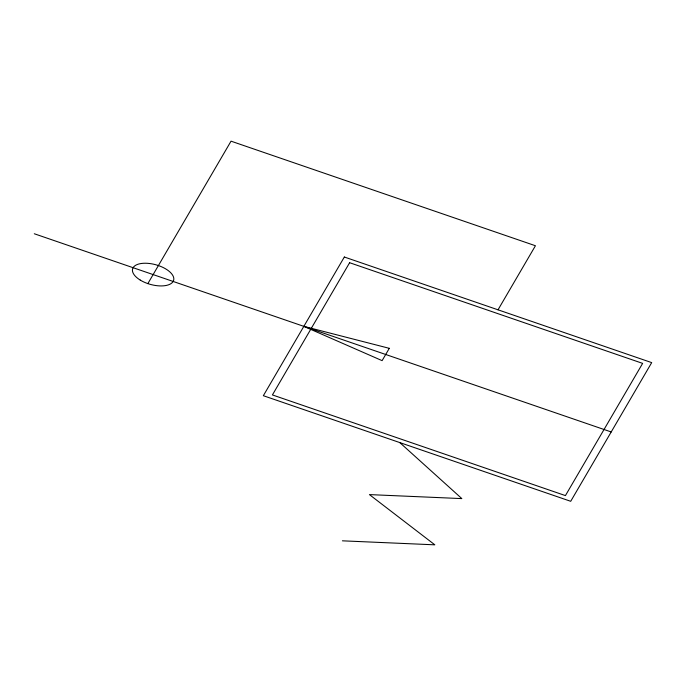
<?xml version="1.0" encoding="UTF-8"?>
<svg xmlns="http://www.w3.org/2000/svg" width="686" height="686" viewBox="0 0 686 686"><rect width="100%" height="100%" fill="white"/><g stroke="black" fill="none" stroke-linecap="round" stroke-linejoin="round"><path stroke-width="1.03" d="M147.859 283.61L231.036 141.17L535.432 245.742L498.019 309.815M342.408 540.825L434.847 544.83L369.411 494.597L461.85 498.602L399.784 442.581M34.3 233.755L611.209 431.957M344.338 257.018L263.347 395.702L570.709 501.303L651.7 362.611L344.338 257.018M349.62 262.712L272.411 394.93L565.427 495.601L642.636 363.383L349.62 262.712M389.296 348.325L382.111 360.639L303.838 326.365L389.296 348.325M140.253 280.085A21.292 10.187 15.5 0 0 173.601 280.428A21.292 10.187 15.5 0 0 145.543 263.235A21.292 10.187 15.5 0 0 140.253 280.085"/></g></svg>
